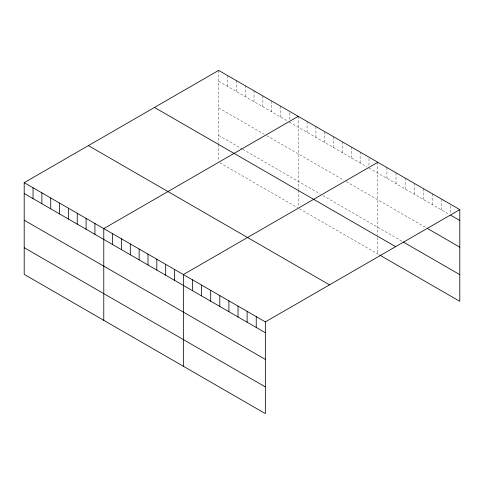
<?xml version="1.0" encoding="UTF-8"?>
<svg xmlns="http://www.w3.org/2000/svg" width="484" height="484" viewBox="0 0 484 484"><rect width="100%" height="100%" fill="white"/><g stroke="black" fill="none" stroke-linecap="round" stroke-linejoin="round"><path stroke-width="0.36" stroke-dasharray="2.42 1.81" d="M218.653 70.398L218.653 143.573M218.653 81.239L287.496 120.982M289.39 122.077L367.072 166.932M368.965 168.021L449.388 214.454M218.653 107.926L264.125 134.177M266.654 135.641L343.707 180.127M346.229 181.585L426.616 227.988M218.653 135.423L242.018 148.915M242.653 149.278L320.335 194.126M322.864 195.584L402.537 241.589M219.917 162.836L297.599 207.69M299.493 208.779L379.111 254.747M450.689 205.809L450.689 213.759M441.577 199.106L441.577 209.947M432.472 193.848L432.472 204.684M423.361 188.585L423.361 199.426M414.25 183.327L414.25 194.169M405.138 178.07L405.138 188.905M396.027 172.806L396.027 183.648M386.922 167.549L386.922 178.39M377.81 162.291L377.81 235.466M377.81 237.686L377.81 253.997M368.965 158.631L368.965 166.575M360.126 152.079L360.126 162.92M351.281 146.973L351.281 157.814M342.442 141.873L342.442 152.708M333.597 136.766L333.597 147.602M324.758 131.66L324.758 142.496M315.913 126.554L315.913 137.395M307.074 121.448L307.074 132.289M298.229 116.348L298.229 189.522M298.229 190.26L298.229 206.571M289.39 112.687L289.39 120.631M280.545 106.135L280.545 116.971M271.706 101.029L271.706 111.871M262.86 95.923L262.86 106.764M254.021 90.823L254.021 101.658M245.176 85.716L245.176 96.552M236.337 80.61L236.337 91.452M227.492 75.504L227.492 86.346M218.653 144.317L218.653 160.627"/><path stroke-width="0.73" d="M24.2 182.668L265.347 321.89L265.347 413.602L24.2 274.374L24.2 182.668L218.653 70.398L459.8 209.626L459.8 301.332L379.765 255.122M298.229 116.348L103.776 228.611L103.776 320.317M377.81 162.291L183.357 274.555L183.357 366.261M265.347 321.89L459.8 209.626M450.689 215.205L459.8 220.462M427.263 228.369L459.8 247.149M403.19 241.964L459.8 274.646M154.481 107.448L395.628 246.677M88.372 145.617L329.519 284.846M24.2 193.503L265.347 332.732M24.2 220.19L265.347 359.418M24.2 247.687L265.347 386.91M256.236 316.633L256.236 327.468M247.124 311.375L247.124 322.211M238.019 306.112L238.019 316.953M228.908 300.854L228.908 311.69M219.797 295.597L219.797 306.433M210.685 290.333L210.685 301.175M201.58 285.076L201.58 295.912M192.469 279.812L192.469 290.654M174.512 269.449L174.512 280.29M165.673 264.343L165.673 275.184M156.828 259.243L156.828 270.078M147.989 254.136L147.989 264.972M139.144 249.03L139.144 259.872M130.305 243.924L130.305 254.766M121.46 238.824L121.46 249.659M112.621 233.718L112.621 244.553M94.937 223.505L94.937 234.347M86.092 218.399L86.092 229.241M77.252 213.299L77.252 224.134M68.407 208.193L68.407 219.028M59.568 203.086L59.568 213.922M50.723 197.98L50.723 208.822M41.884 192.874L41.884 203.716M33.039 187.774L33.039 198.609"/></g></svg>
